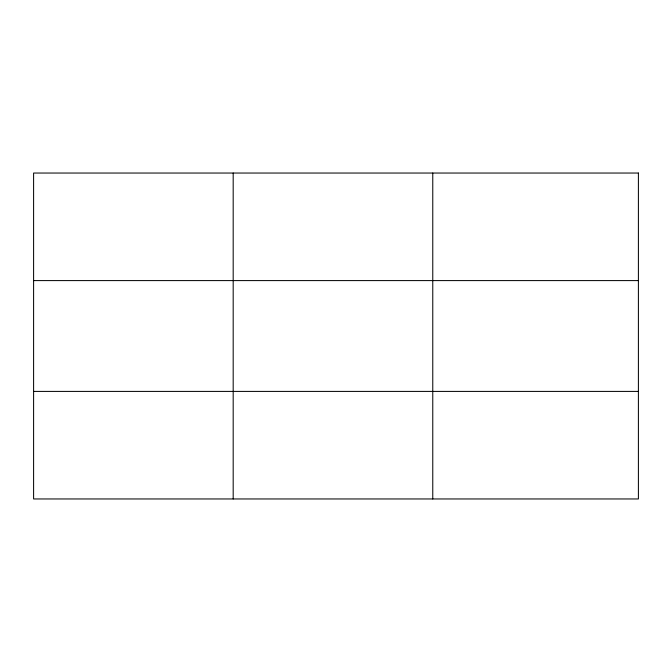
<?xml version="1.0" encoding="UTF-8"?>
<svg xmlns="http://www.w3.org/2000/svg" width="672" height="672" viewBox="0 0 672 672"><rect width="100%" height="100%" fill="white"/><g stroke="black" fill="none" stroke-linecap="round" stroke-linejoin="round"><path stroke-width="1.01" d="M233.184 173.04L233.184 498.96M432.768 173.04L432.768 498.96M33.6 280.594L638.4 280.594M33.6 391.406L638.4 391.406M638.4 173.04L638.4 498.96L33.6 498.96L33.6 173.04L638.4 173.04"/></g></svg>
